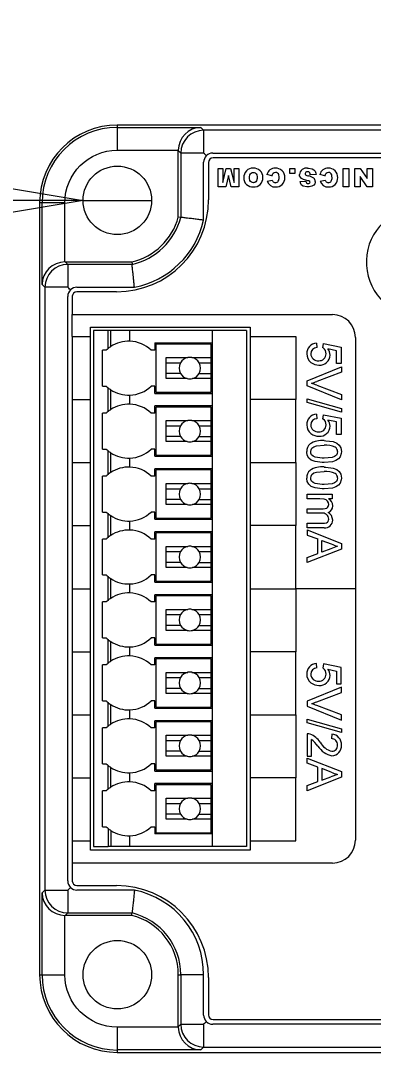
# Model space of a CAD drawing. Header units: inches. Extents: x 0.3 to 10.6, y 0.4 to 8.2.
# Drawn here: x 1.897 to 2.669, y 4.569 to 6.828 of the extents above; entities that cross this region are included whole.
import ezdxf

# ---------------------------------------------------------------- set-up
doc = ezdxf.new("R2010")
doc.units = ezdxf.units.IN
doc.header["$MEASUREMENT"] = 0
doc.layers.add('FORMAT', color=7, linetype='Continuous', lineweight=0)
doc.styles.add('SLDTEXTSTYLE0', font='TXT', dxfattribs={"width": 0.75})
doc.dimstyles.new('SLDDIMSTYLE0', dxfattribs={"dimtxt": 0.25, "dimasz": 0.236, "dimexe": 0, "dimexo": 0.0625, "dimgap": 0.0625, "dimtad": 1, "dimtoh": 1, "dimdec": 3, "dimzin": 0, "dimdsep": 46, "dimtxsty": 'SLDTEXTSTYLE0', "dimblk1": 'CLOSED', "dimblk2": 'CLOSED', "dimsah": 1, "dimcen": 0.09, "dimadec": 0, "dimazin": 0, "dimtfac": 1, "dimtmove": 0, "dimatfit": 3, "dimldrblk": 'CLOSED', "dimfxl": 0, "dimtolj": 1, "dimtzin": 12, "dimarcsym": 0})

# ---------------------------------------------------------------- blocks, each defined once
blk = doc.blocks.new('_Closed')
at = {"color": 0, "linetype": 'ByBlock', "lineweight": -2}
for p, q in [((-1, 0.166667), (0, 0)), ((-1, 0.166667), (-1, -0.166667)), ((0, 0), (-1, -0.166667)), ((0, 0), (-1, 0))]:
    blk.add_line(p, q, dxfattribs=at)
blk = doc.blocks.new('*D3')
at = {"layer": 'FORMAT'}
for q in [(0.3395, 6.4343), (2.1839, 6.4343)]:
    blk.add_line((2.0339, 6.4343), q, dxfattribs=at)
for centre, start, end in [((0.7988, 6.6294), 153.4349, 206.5651), ((1.3383, 6.6294), 333.4349, 26.5651)]:
    blk.add_arc(centre, 0.4437, start, end, dxfattribs=at)
at = {"layer": 'FORMAT', "xscale": 0.236, "yscale": 0.236, "rotation": 359.9999999999996}
blk.add_blockref('_Closed', (2.0339, 6.4343, -0.1075), dxfattribs=at)
at = {"layer": 'FORMAT', "char_height": 0.25, "attachment_point": 1, "style": 'SLDTEXTSTYLE0'}
for s, insert in [('%%c', (0.4645, 6.7503)), ('0.150', (0.8415, 6.7503))]:
    blk.add_mtext(s, dxfattribs=dict(at, insert=insert))

msp = doc.modelspace()

# ---------------------------------------------------------------- linework, layer by layer
at = {"color": 7, "linetype": 'Continuous', "lineweight": 15}
for p, q in [((2.1089, 6.5993), (2.1089, 6.5941)), ((3.9889, 6.5993), (2.1089, 6.5993)), ((2.1089, 6.5941), (2.2915, 6.5941)), ((2.1089, 6.5941), (2.1089, 6.5441)), ((2.2915, 6.5941), (2.2978, 6.5878)), ((2.2978, 6.5878), (2.2978, 6.5378)), ((3.7998, 6.5878), (2.2978, 6.5878)), ((2.1089, 6.5441), (2.2424, 6.5441)), ((2.2424, 6.5433), (2.2478, 6.5378)), ((2.2424, 6.398), (2.2424, 6.5433)), ((2.2978, 6.5378), (2.2478, 6.5378)), ((2.2478, 6.5378), (2.2478, 6.3972)), ((2.3178, 6.5378), (3.7798, 6.5378)), ((3.7794, 6.5273), (2.3184, 6.5273)), ((2.2978, 6.3912), (2.2978, 6.5178)), ((2.3084, 6.5173), (2.3084, 6.4353)), ((2.3295, 6.4643), (2.3295, 6.5043)), ((2.3295, 6.5043), (2.3398, 6.5043)), ((2.3398, 6.5043), (2.3398, 6.4737)), ((2.3398, 6.4737), (2.3474, 6.5043)), ((2.352, 6.4886), (2.346, 6.4643)), ((2.3474, 6.5043), (2.3567, 6.5043)), ((2.358, 6.4643), (2.352, 6.4886)), ((2.3567, 6.5043), (2.3643, 6.4737)), ((2.3643, 6.4737), (2.3643, 6.5043)), ((2.3643, 6.5043), (2.3746, 6.5043)), ((2.3746, 6.5043), (2.3746, 6.4643)), ((2.4473, 6.4877), (2.4364, 6.4909)), ((2.4864, 6.4929), (2.4864, 6.5043)), ((2.4864, 6.5043), (2.4973, 6.5043)), ((2.4973, 6.4929), (2.4864, 6.4929)), ((2.4973, 6.5043), (2.4973, 6.4929)), ((2.5438, 6.491), (2.5313, 6.4903)), ((2.5632, 6.4877), (2.5523, 6.4909)), ((2.6029, 6.4643), (2.6029, 6.5043)), ((2.6029, 6.5043), (2.6154, 6.5043)), ((2.6154, 6.5043), (2.6154, 6.4643)), ((2.6286, 6.4643), (2.6286, 6.5043)), ((2.6286, 6.5043), (2.6405, 6.5043)), ((2.6405, 6.5043), (2.6556, 6.4823)), ((2.6557, 6.4643), (2.6405, 6.4864)), ((2.6405, 6.4864), (2.6405, 6.4643)), ((2.6556, 6.4823), (2.6556, 6.5043)), ((2.6556, 6.5043), (2.667, 6.5043)), ((2.667, 6.5043), (2.667, 6.4643)), ((2.346, 6.4643), (2.3295, 6.4643)), ((2.3746, 6.4643), (2.358, 6.4643)), ((2.4369, 6.4764), (2.4478, 6.4788)), ((2.509, 6.4755), (2.5215, 6.4762)), ((2.5528, 6.4764), (2.5637, 6.4788)), ((2.6154, 6.4643), (2.6029, 6.4643)), ((2.6405, 6.4643), (2.6286, 6.4643)), ((2.667, 6.4643), (2.6557, 6.4643)), ((1.9389, 6.4293), (1.9389, 4.7393)), ((1.9442, 6.4293), (1.9389, 6.4293)), ((1.9442, 6.2505), (1.9442, 6.4293)), ((1.9942, 6.4293), (1.9442, 6.4293)), ((1.9942, 6.2996), (1.9942, 6.4293)), ((2.0005, 6.2942), (1.995, 6.2996)), ((1.995, 6.2996), (2.1404, 6.2996)), ((2.0005, 6.2942), (2.0005, 6.2442)), ((2.141, 6.2942), (2.0005, 6.2942)), ((1.9505, 6.2442), (1.9442, 6.2505)), ((1.9505, 6.2442), (1.9505, 4.9245)), ((2.0005, 6.2442), (1.9505, 6.2442)), ((2.1074, 6.2343), (2.0204, 6.2343)), ((2.0205, 6.2442), (2.1463, 6.2442)), ((2.0005, 4.9445), (2.0005, 6.2242)), ((2.0104, 6.2243), (2.0104, 6.1843)), ((2.0104, 6.1843), (2.5799, 6.1843)), ((2.0104, 6.1363), (2.0104, 6.1843)), ((2.0499, 6.1568), (2.3999, 6.1568)), ((2.0499, 6.1363), (2.0499, 6.1568)), ((2.057, 6.1497), (2.057, 5.0198)), ((2.0885, 6.1497), (2.057, 6.1497)), ((2.0885, 6.1099), (2.0885, 6.1497)), ((2.0944, 6.1497), (2.0885, 6.1497)), ((2.0944, 6.1142), (2.0944, 6.1497)), ((2.1365, 6.1497), (2.0944, 6.1497)), ((2.1365, 6.126), (2.1365, 6.1497)), ((2.3169, 6.1497), (2.1365, 6.1497)), ((2.3169, 6.1222), (2.3169, 6.1497)), ((2.3917, 6.1497), (2.3169, 6.1497)), ((2.3917, 6.1497), (2.3917, 5.0198)), ((2.3999, 6.1568), (2.3999, 6.1363)), ((2.0104, 6.1363), (2.0104, 5.9983)), ((2.0104, 6.1363), (2.0499, 6.1363)), ((2.0499, 5.9983), (2.0499, 6.1363)), ((2.1909, 6.1222), (2.1909, 6.1064)), ((2.1909, 6.1222), (2.3169, 6.1222)), ((2.3169, 6.0119), (2.3169, 6.1222)), ((2.3999, 6.1363), (2.4994, 6.1363)), ((2.3999, 6.1363), (2.3999, 5.9983)), ((2.4994, 6.1363), (2.4994, 5.9983)), ((2.5446, 6.1218), (2.5456, 6.1122)), ((2.559, 6.1113), (2.56, 6.1209)), ((2.56, 6.1209), (2.5985, 6.1132)), ((2.6299, 6.1343), (2.6299, 5.5843)), ((2.0846, 6.1064), (2.0767, 6.1064)), ((2.0767, 6.0277), (2.0767, 6.1064)), ((2.1909, 6.1064), (2.183, 6.1064)), ((2.1928, 6.1198), (2.1928, 6.0143)), ((2.3141, 6.1198), (2.1928, 6.1198)), ((2.3141, 6.0903), (2.3141, 6.1198)), ((2.5889, 6.1053), (2.5694, 6.1091)), ((2.5889, 6.0776), (2.5889, 6.1053)), ((2.5985, 6.1132), (2.5985, 6.0776)), ((2.2157, 6.0903), (2.2633, 6.0903)), ((2.2157, 6.0442), (2.2157, 6.0903)), ((2.2157, 6.0788), (2.2472, 6.0788)), ((2.2719, 6.0903), (2.3141, 6.0903)), ((2.2881, 6.0788), (2.3141, 6.0788)), ((2.3141, 6.0788), (2.3141, 6.0903)), ((2.3141, 6.0552), (2.3141, 6.0788)), ((2.5985, 6.0776), (2.5889, 6.0776)), ((2.2472, 6.0552), (2.2157, 6.0552)), ((2.2881, 6.0552), (2.3141, 6.0552)), ((2.3141, 6.0442), (2.3141, 6.0552)), ((2.5244, 6.0396), (2.5994, 6.0698)), ((2.5994, 6.0584), (2.5457, 6.038)), ((2.5994, 6.0698), (2.5994, 6.0584)), ((2.2616, 6.0442), (2.2157, 6.0442)), ((2.3141, 6.0442), (2.2737, 6.0442)), ((2.3141, 6.0143), (2.3141, 6.0442)), ((2.5244, 6.0281), (2.5244, 6.0396)), ((2.0767, 6.0277), (2.0846, 6.0277)), ((2.0885, 5.9721), (2.0885, 6.0242)), ((2.0944, 5.9764), (2.0944, 6.0198)), ((2.1365, 5.9882), (2.1365, 6.008)), ((2.1909, 6.0277), (2.183, 6.0277)), ((2.1909, 6.0119), (2.1909, 6.0277)), ((2.1909, 6.0119), (2.3169, 6.0119)), ((2.1928, 6.0143), (2.3141, 6.0143)), ((2.3169, 5.9844), (2.3169, 6.0119)), ((2.5994, 5.9979), (2.5244, 6.0281)), ((2.5457, 6.0298), (2.5994, 6.0093)), ((2.5994, 6.0093), (2.5994, 5.9979)), ((2.0104, 5.9983), (2.0499, 5.9983)), ((2.0104, 5.9983), (2.0104, 5.8603)), ((2.0499, 5.8603), (2.0499, 5.9983)), ((2.4994, 5.9983), (2.3999, 5.9983)), ((2.3999, 5.9983), (2.3999, 5.8603)), ((2.4994, 5.8603), (2.4994, 5.9983)), ((2.5244, 5.9918), (2.5244, 5.9997)), ((2.5244, 5.9997), (2.5994, 5.9786)), ((2.5994, 5.9706), (2.5244, 5.9918)), ((2.0846, 5.9686), (2.0767, 5.9686)), ((2.0767, 5.8899), (2.0767, 5.9686)), ((2.1909, 5.9686), (2.183, 5.9686)), ((2.3169, 5.9844), (2.1909, 5.9844)), ((2.1909, 5.9686), (2.1909, 5.9844)), ((2.1928, 5.982), (2.1928, 5.8765)), ((2.3141, 5.982), (2.1928, 5.982)), ((2.3141, 5.9524), (2.3141, 5.982)), ((2.3169, 5.8741), (2.3169, 5.9844)), ((2.5446, 5.9661), (2.5456, 5.9565)), ((2.559, 5.9555), (2.56, 5.9651)), ((2.56, 5.9651), (2.5985, 5.9574)), ((2.5994, 5.9786), (2.5994, 5.9706)), ((2.2157, 5.9524), (2.2631, 5.9524)), ((2.2157, 5.9064), (2.2157, 5.9524)), ((2.2157, 5.941), (2.2472, 5.941)), ((2.2722, 5.9524), (2.3141, 5.9524)), ((2.2881, 5.941), (2.3141, 5.941)), ((2.3141, 5.941), (2.3141, 5.9524)), ((2.3141, 5.9174), (2.3141, 5.941)), ((2.5889, 5.9496), (2.5694, 5.9534)), ((2.5889, 5.9218), (2.5889, 5.9496)), ((2.5985, 5.9574), (2.5985, 5.9218)), ((2.2472, 5.9174), (2.2157, 5.9174)), ((2.2881, 5.9174), (2.3141, 5.9174)), ((2.3141, 5.9064), (2.3141, 5.9174)), ((2.5985, 5.9218), (2.5889, 5.9218)), ((2.2618, 5.9064), (2.2157, 5.9064)), ((2.3141, 5.9064), (2.2735, 5.9064)), ((2.3141, 5.8765), (2.3141, 5.9064)), ((2.0767, 5.8899), (2.0846, 5.8899)), ((2.0885, 5.8343), (2.0885, 5.8864)), ((2.0944, 5.8386), (2.0944, 5.882)), ((2.1909, 5.8899), (2.183, 5.8899)), ((2.1909, 5.8741), (2.1909, 5.8899)), ((2.1909, 5.8741), (2.3169, 5.8741)), ((2.1928, 5.8765), (2.3141, 5.8765)), ((2.3169, 5.8466), (2.3169, 5.8741)), ((2.0104, 5.8603), (2.0499, 5.8603)), ((2.0104, 5.8603), (2.0104, 5.7223)), ((2.0499, 5.7223), (2.0499, 5.8603)), ((2.1365, 5.8505), (2.1365, 5.8702)), ((2.3999, 5.8603), (2.4994, 5.8603)), ((2.3999, 5.8603), (2.3999, 5.7223)), ((2.4994, 5.8603), (2.4994, 5.7223)), ((2.0846, 5.8308), (2.0767, 5.8308)), ((2.0767, 5.7521), (2.0767, 5.8308)), ((2.1909, 5.8308), (2.183, 5.8308)), ((2.3169, 5.8466), (2.1909, 5.8466)), ((2.1909, 5.8308), (2.1909, 5.8466)), ((2.1928, 5.8442), (2.1928, 5.7387)), ((2.3141, 5.8442), (2.1928, 5.8442)), ((2.3141, 5.8146), (2.3141, 5.8442)), ((2.3169, 5.7363), (2.3169, 5.8466)), ((2.2157, 5.8146), (2.2631, 5.8146)), ((2.2157, 5.7686), (2.2157, 5.8146)), ((2.2722, 5.8146), (2.3141, 5.8146)), ((2.3141, 5.8032), (2.3141, 5.8146)), ((2.2157, 5.8032), (2.2472, 5.8032)), ((2.2881, 5.8032), (2.3141, 5.8032)), ((2.3141, 5.7796), (2.3141, 5.8032)), ((2.5244, 5.7813), (2.5244, 5.791)), ((2.5244, 5.791), (2.5792, 5.791)), ((2.5792, 5.791), (2.5792, 5.7813)), ((2.2472, 5.7796), (2.2157, 5.7796)), ((2.2618, 5.7686), (2.2157, 5.7686)), ((2.3141, 5.7686), (2.2735, 5.7686)), ((2.2881, 5.7796), (2.3141, 5.7796)), ((2.3141, 5.7686), (2.3141, 5.7796)), ((2.3141, 5.7387), (2.3141, 5.7686)), ((2.5523, 5.7813), (2.5244, 5.7813)), ((2.5244, 5.7496), (2.5244, 5.7592)), ((2.5244, 5.7592), (2.5594, 5.7592)), ((2.5792, 5.7813), (2.5707, 5.7813)), ((2.0767, 5.7521), (2.0846, 5.7521)), ((2.0885, 5.6965), (2.0885, 5.7486)), ((2.0944, 5.7009), (2.0944, 5.7442)), ((2.1909, 5.7521), (2.183, 5.7521)), ((2.1909, 5.7363), (2.1909, 5.7521)), ((2.1928, 5.7387), (2.3141, 5.7387)), ((2.5557, 5.7496), (2.5244, 5.7496)), ((2.0104, 5.7223), (2.0499, 5.7223)), ((2.0104, 5.7223), (2.0104, 5.5843)), ((2.0499, 5.5843), (2.0499, 5.7223)), ((2.1365, 5.7127), (2.1365, 5.7324)), ((2.1909, 5.7363), (2.3169, 5.7363)), ((2.3169, 5.7088), (2.3169, 5.7363)), ((2.4994, 5.7223), (2.3999, 5.7223)), ((2.3999, 5.7223), (2.3999, 5.5843)), ((2.4994, 5.5843), (2.4994, 5.7223)), ((2.5244, 5.7179), (2.5244, 5.7275)), ((2.5244, 5.7275), (2.5583, 5.7275)), ((2.5619, 5.7179), (2.5244, 5.7179)), ((2.0846, 5.693), (2.0767, 5.693)), ((2.0767, 5.6143), (2.0767, 5.693)), ((2.1909, 5.693), (2.183, 5.693)), ((2.3169, 5.7088), (2.1909, 5.7088)), ((2.1909, 5.693), (2.1909, 5.7088)), ((2.1928, 5.7064), (2.1928, 5.6009)), ((2.3141, 5.7064), (2.1928, 5.7064)), ((2.3141, 5.6768), (2.3141, 5.7064)), ((2.3169, 5.5985), (2.3169, 5.7088)), ((2.5244, 5.7129), (2.5244, 5.7016)), ((2.5244, 5.7129), (2.5994, 5.6831)), ((2.5244, 5.7016), (2.5475, 5.6931)), ((2.5475, 5.6611), (2.5475, 5.6931)), ((2.2157, 5.6768), (2.2631, 5.6768)), ((2.2157, 5.6308), (2.2157, 5.6768)), ((2.2722, 5.6768), (2.3141, 5.6768)), ((2.3141, 5.6654), (2.3141, 5.6768)), ((2.5994, 5.6712), (2.5244, 5.6414)), ((2.5562, 5.6899), (2.5769, 5.6823)), ((2.5562, 5.6643), (2.5562, 5.6899)), ((2.5759, 5.6716), (2.5562, 5.6643)), ((2.5994, 5.6831), (2.5994, 5.6712)), ((2.2157, 5.6654), (2.2472, 5.6654)), ((2.2881, 5.6654), (2.3141, 5.6654)), ((2.3141, 5.6418), (2.3141, 5.6654)), ((2.5244, 5.6526), (2.5475, 5.6611)), ((2.5244, 5.6414), (2.5244, 5.6526)), ((2.2472, 5.6418), (2.2157, 5.6418)), ((2.2618, 5.6308), (2.2157, 5.6308)), ((2.3141, 5.6308), (2.2735, 5.6308)), ((2.2881, 5.6418), (2.3141, 5.6418)), ((2.3141, 5.6308), (2.3141, 5.6418)), ((2.3141, 5.6009), (2.3141, 5.6308)), ((2.0767, 5.6143), (2.0846, 5.6143)), ((2.0885, 5.5587), (2.0885, 5.6108)), ((2.0944, 5.5631), (2.0944, 5.6064)), ((2.1909, 5.6143), (2.183, 5.6143)), ((2.1909, 5.5985), (2.1909, 5.6143)), ((2.0104, 5.5843), (2.0499, 5.5843)), ((2.0104, 5.5843), (2.0104, 5.4463)), ((2.0499, 5.4463), (2.0499, 5.5843)), ((2.1365, 5.5749), (2.1365, 5.5946)), ((2.1909, 5.5985), (2.3169, 5.5985)), ((2.1928, 5.6009), (2.3141, 5.6009)), ((2.3169, 5.571), (2.3169, 5.5985)), ((2.3999, 5.5843), (2.4994, 5.5843)), ((2.3999, 5.5843), (2.3999, 5.4463)), ((2.4994, 5.5843), (2.4994, 5.4463)), ((2.6299, 5.5843), (2.4994, 5.5843)), ((2.6299, 5.5843), (2.6299, 5.0338)), ((2.3169, 5.571), (2.1909, 5.571)), ((2.1909, 5.5552), (2.1909, 5.571)), ((2.1928, 5.5686), (2.1928, 5.4631)), ((2.3141, 5.5686), (2.1928, 5.5686)), ((2.3141, 5.539), (2.3141, 5.5686)), ((2.3169, 5.4607), (2.3169, 5.571)), ((2.0846, 5.5552), (2.0767, 5.5552)), ((2.0767, 5.4765), (2.0767, 5.5552)), ((2.1909, 5.5552), (2.183, 5.5552)), ((2.2157, 5.539), (2.2631, 5.539)), ((2.2157, 5.493), (2.2157, 5.539)), ((2.2722, 5.539), (2.3141, 5.539)), ((2.3141, 5.5276), (2.3141, 5.539)), ((2.2157, 5.5276), (2.2472, 5.5276)), ((2.2881, 5.5276), (2.3141, 5.5276)), ((2.3141, 5.504), (2.3141, 5.5276)), ((2.2472, 5.504), (2.2157, 5.504)), ((2.2618, 5.493), (2.2157, 5.493)), ((2.3141, 5.493), (2.2735, 5.493)), ((2.2881, 5.504), (2.3141, 5.504)), ((2.3141, 5.493), (2.3141, 5.504)), ((2.3141, 5.4631), (2.3141, 5.493)), ((2.0767, 5.4765), (2.0846, 5.4765)), ((2.0885, 5.4209), (2.0885, 5.473)), ((2.0944, 5.4253), (2.0944, 5.4687)), ((2.1909, 5.4765), (2.183, 5.4765)), ((2.1909, 5.4607), (2.1909, 5.4765)), ((2.0104, 5.4463), (2.0499, 5.4463)), ((2.0104, 5.4463), (2.0104, 5.3083)), ((2.0499, 5.3083), (2.0499, 5.4463)), ((2.1365, 5.4371), (2.1365, 5.4569)), ((2.1909, 5.4607), (2.3169, 5.4607)), ((2.1928, 5.4631), (2.3141, 5.4631)), ((2.3169, 5.4332), (2.3169, 5.4607)), ((2.4994, 5.4463), (2.3999, 5.4463)), ((2.3999, 5.4463), (2.3999, 5.3083)), ((2.4994, 5.3083), (2.4994, 5.4463)), ((2.3169, 5.4332), (2.1909, 5.4332)), ((2.1909, 5.4174), (2.1909, 5.4332)), ((2.1928, 5.4308), (2.1928, 5.3253)), ((2.3141, 5.4308), (2.1928, 5.4308)), ((2.3141, 5.4012), (2.3141, 5.4308)), ((2.3169, 5.3229), (2.3169, 5.4332)), ((2.5456, 5.411), (2.5446, 5.4206)), ((2.0846, 5.4174), (2.0767, 5.4174)), ((2.0767, 5.3387), (2.0767, 5.4174)), ((2.1909, 5.4174), (2.183, 5.4174)), ((2.2157, 5.4012), (2.2631, 5.4012)), ((2.2157, 5.3552), (2.2157, 5.4012)), ((2.2722, 5.4012), (2.3141, 5.4012)), ((2.3141, 5.3898), (2.3141, 5.4012)), ((2.56, 5.4197), (2.559, 5.4101)), ((2.5985, 5.412), (2.56, 5.4197)), ((2.5694, 5.4079), (2.5889, 5.4041)), ((2.5889, 5.4041), (2.5889, 5.3764)), ((2.5985, 5.3764), (2.5985, 5.412)), ((2.2157, 5.3898), (2.2472, 5.3898)), ((2.2881, 5.3898), (2.3141, 5.3898)), ((2.3141, 5.3662), (2.3141, 5.3898)), ((2.5889, 5.3764), (2.5985, 5.3764)), ((2.2472, 5.3662), (2.2157, 5.3662)), ((2.2618, 5.3552), (2.2157, 5.3552)), ((2.3141, 5.3552), (2.2735, 5.3552)), ((2.2881, 5.3662), (2.3141, 5.3662)), ((2.3141, 5.3552), (2.3141, 5.3662)), ((2.3141, 5.3253), (2.3141, 5.3552)), ((2.5994, 5.3686), (2.5244, 5.3384)), ((2.5457, 5.3368), (2.5994, 5.3572)), ((2.5994, 5.3572), (2.5994, 5.3686)), ((2.0767, 5.3387), (2.0846, 5.3387)), ((2.0885, 5.2831), (2.0885, 5.3352)), ((2.0944, 5.2875), (2.0944, 5.3309)), ((2.1909, 5.3387), (2.183, 5.3387)), ((2.1909, 5.3229), (2.1909, 5.3387)), ((2.5244, 5.3384), (2.5244, 5.3269)), ((2.0104, 5.3083), (2.0499, 5.3083)), ((2.0104, 5.3083), (2.0104, 5.1703)), ((2.0499, 5.1703), (2.0499, 5.3083)), ((2.1365, 5.2993), (2.1365, 5.3191)), ((2.1909, 5.3229), (2.3169, 5.3229)), ((2.1928, 5.3253), (2.3141, 5.3253)), ((2.3169, 5.2954), (2.3169, 5.3229)), ((2.3999, 5.3083), (2.4994, 5.3083)), ((2.3999, 5.3083), (2.3999, 5.1703)), ((2.4994, 5.3083), (2.4994, 5.1703)), ((2.5244, 5.3269), (2.5994, 5.2967)), ((2.5994, 5.3081), (2.5457, 5.3286)), ((2.5994, 5.2967), (2.5994, 5.3081)), ((2.3169, 5.2954), (2.1909, 5.2954)), ((2.1909, 5.2796), (2.1909, 5.2954)), ((2.1928, 5.293), (2.1928, 5.1875)), ((2.3141, 5.293), (2.1928, 5.293)), ((2.3141, 5.2634), (2.3141, 5.293)), ((2.3169, 5.1851), (2.3169, 5.2954)), ((2.5244, 5.2906), (2.5244, 5.2985)), ((2.5244, 5.2985), (2.5994, 5.2774)), ((2.5994, 5.2694), (2.5244, 5.2906)), ((2.0846, 5.2796), (2.0767, 5.2796)), ((2.0767, 5.2009), (2.0767, 5.2796)), ((2.1909, 5.2796), (2.183, 5.2796)), ((2.2157, 5.2634), (2.2631, 5.2634)), ((2.2157, 5.2174), (2.2157, 5.2634)), ((2.2722, 5.2634), (2.3141, 5.2634)), ((2.3141, 5.252), (2.3141, 5.2634)), ((2.5244, 5.2668), (2.5244, 5.2177)), ((2.5783, 5.2658), (2.5773, 5.2562)), ((2.5994, 5.2774), (2.5994, 5.2694)), ((2.2157, 5.252), (2.2472, 5.252)), ((2.2881, 5.252), (2.3141, 5.252)), ((2.3141, 5.2284), (2.3141, 5.252)), ((2.534, 5.2177), (2.534, 5.2544)), ((2.2472, 5.2284), (2.2157, 5.2284)), ((2.2618, 5.2174), (2.2157, 5.2174)), ((2.3141, 5.2174), (2.2735, 5.2174)), ((2.2881, 5.2284), (2.3141, 5.2284)), ((2.3141, 5.2174), (2.3141, 5.2284)), ((2.3141, 5.1875), (2.3141, 5.2174)), ((2.5244, 5.2177), (2.534, 5.2177)), ((2.0767, 5.2009), (2.0846, 5.2009)), ((2.0885, 5.1453), (2.0885, 5.1974)), ((2.1909, 5.2009), (2.183, 5.2009)), ((2.1909, 5.1851), (2.1909, 5.2009)), ((2.5244, 5.2024), (2.5244, 5.2136)), ((2.5244, 5.2136), (2.5994, 5.1838)), ((2.5475, 5.1938), (2.5244, 5.2024)), ((2.0944, 5.1497), (2.0944, 5.1931)), ((2.1365, 5.1615), (2.1365, 5.1813)), ((2.1909, 5.1851), (2.3169, 5.1851)), ((2.1928, 5.1875), (2.3141, 5.1875)), ((2.3169, 5.1576), (2.3169, 5.1851)), ((2.5994, 5.1719), (2.5244, 5.1421)), ((2.5475, 5.1619), (2.5475, 5.1938)), ((2.5769, 5.183), (2.5562, 5.1906)), ((2.5562, 5.1906), (2.5562, 5.165)), ((2.5562, 5.165), (2.5759, 5.1723)), ((2.5908, 5.1778), (2.5759, 5.1723)), ((2.5994, 5.1838), (2.5994, 5.1719)), ((2.0104, 5.1703), (2.0499, 5.1703)), ((2.0104, 5.1703), (2.0104, 5.0323)), ((2.0499, 5.0323), (2.0499, 5.1703)), ((2.3169, 5.1576), (2.1909, 5.1576)), ((2.1909, 5.1418), (2.1909, 5.1576)), ((2.1928, 5.1552), (2.1928, 5.0497)), ((2.3141, 5.1552), (2.1928, 5.1552)), ((2.3141, 5.1256), (2.3141, 5.1552)), ((2.3169, 5.0474), (2.3169, 5.1576)), ((2.4994, 5.1703), (2.3999, 5.1703)), ((2.3999, 5.1703), (2.3999, 5.0323)), ((2.4994, 5.0323), (2.4994, 5.1703)), ((2.5244, 5.1533), (2.5475, 5.1619)), ((2.5244, 5.1421), (2.5244, 5.1533)), ((2.0846, 5.1418), (2.0767, 5.1418)), ((2.0767, 5.0631), (2.0767, 5.1418)), ((2.1909, 5.1418), (2.183, 5.1418)), ((2.2157, 5.1256), (2.2631, 5.1256)), ((2.2157, 5.0796), (2.2157, 5.1256)), ((2.2157, 5.1142), (2.2472, 5.1142)), ((2.2722, 5.1256), (2.3141, 5.1256)), ((2.2881, 5.1142), (2.3141, 5.1142)), ((2.3141, 5.1142), (2.3141, 5.1256)), ((2.3141, 5.0906), (2.3141, 5.1142)), ((2.2472, 5.0906), (2.2157, 5.0906)), ((2.2881, 5.0906), (2.3141, 5.0906)), ((2.3141, 5.0796), (2.3141, 5.0906)), ((2.0767, 5.0631), (2.0846, 5.0631)), ((2.0885, 5.0596), (2.0885, 5.0198)), ((2.183, 5.0631), (2.1909, 5.0631)), ((2.1909, 5.0631), (2.1909, 5.0474)), ((2.2618, 5.0796), (2.2157, 5.0796)), ((2.3141, 5.0796), (2.2735, 5.0796)), ((2.3141, 5.0497), (2.3141, 5.0796)), ((2.0944, 5.0553), (2.0944, 5.0198)), ((2.1365, 5.0198), (2.1365, 5.0435)), ((2.3169, 5.0474), (2.1909, 5.0474)), ((2.1928, 5.0497), (2.3141, 5.0497)), ((2.3169, 5.0198), (2.3169, 5.0474)), ((2.0104, 5.0323), (2.0499, 5.0323)), ((2.0104, 5.0323), (2.0104, 4.9838)), ((2.0499, 5.0118), (2.0499, 5.0323)), ((2.057, 5.0198), (2.0885, 5.0198)), ((2.0944, 5.0198), (2.0885, 5.0198)), ((2.1365, 5.0198), (2.0944, 5.0198)), ((2.3169, 5.0198), (2.1365, 5.0198)), ((2.3917, 5.0198), (2.3169, 5.0198)), ((2.3999, 5.0323), (2.4994, 5.0323)), ((2.3999, 5.0323), (2.3999, 5.0118)), ((2.3999, 5.0118), (2.0499, 5.0118)), ((2.5799, 4.9838), (2.0104, 4.9838)), ((2.0104, 4.9838), (2.0104, 4.9443)), ((1.9442, 4.9182), (1.9505, 4.9245)), ((1.9505, 4.9245), (2.0005, 4.9245)), ((2.0005, 4.9245), (2.0005, 4.8745)), ((2.0204, 4.9343), (2.1074, 4.9343)), ((2.1464, 4.9245), (2.0205, 4.9245)), ((1.9442, 4.7393), (1.9442, 4.9182)), ((1.9942, 4.7393), (1.9942, 4.869)), ((1.995, 4.869), (2.0005, 4.8745)), ((2.1404, 4.869), (1.995, 4.869)), ((2.0005, 4.8745), (2.141, 4.8745)), ((1.9389, 4.7393), (1.9442, 4.7393)), ((1.9442, 4.7393), (1.9942, 4.7393)), ((2.2424, 4.7394), (2.2478, 4.7394)), ((2.2424, 4.6254), (2.2424, 4.7394)), ((2.2978, 4.7394), (2.2478, 4.7394)), ((2.2478, 4.7394), (2.2478, 4.6309)), ((2.2978, 4.6509), (2.2978, 4.7394)), ((2.3084, 4.7333), (2.3084, 4.6513)), ((2.2478, 4.6309), (2.2424, 4.6254)), ((2.2478, 4.6309), (2.2978, 4.6309)), ((2.2978, 4.6309), (2.2978, 4.5809)), ((3.7798, 4.6309), (2.3178, 4.6309)), ((2.3184, 4.6413), (2.8119, 4.6413)), ((2.2424, 4.6246), (2.1089, 4.6246)), ((2.1089, 4.6246), (2.1089, 4.5746)), ((2.1089, 4.5746), (2.1089, 4.5693)), ((2.2915, 4.5746), (2.1089, 4.5746)), ((2.1089, 4.5693), (3.9889, 4.5693)), ((2.2978, 4.5809), (2.2915, 4.5746)), ((2.2978, 4.5809), (3.7998, 4.5809))]:
    msp.add_line(p, q, dxfattribs=at)
at = {"color": 7, "linetype": 'Continuous', "lineweight": 15, "flags": 128}
for points in [[(2.3037, 6.532), (2.3017, 6.5339), (2.2998, 6.5359), (2.2978, 6.5378)], [(2.5252, 6.5048), (2.5272, 6.5048), (2.5351, 6.5034), (2.5388, 6.5014), (2.5416, 6.4981), (2.5433, 6.4939), (2.5438, 6.491)], [(2.3982, 6.4838), (2.3983, 6.4858), (2.399, 6.4903), (2.4001, 6.4925), (2.4019, 6.4942), (2.4039, 6.4951), (2.4065, 6.4955)], [(2.4066, 6.4731), (2.4046, 6.4733), (2.4022, 6.4742), (2.4003, 6.4759), (2.3991, 6.478), (2.3983, 6.4822), (2.3982, 6.4838)], [(2.4065, 6.4955), (2.4085, 6.4953), (2.4109, 6.4943), (2.4128, 6.4926), (2.4139, 6.4905), (2.4148, 6.4862), (2.4149, 6.4843)], [(2.4149, 6.4843), (2.4148, 6.4823), (2.4135, 6.4771), (2.4121, 6.4752), (2.4101, 6.4738), (2.4077, 6.4732), (2.4066, 6.4731)], [(2.4629, 6.4841), (2.4628, 6.4861), (2.4622, 6.4903), (2.4613, 6.4924), (2.4596, 6.4942), (2.4578, 6.4951), (2.4552, 6.4955)], [(2.5257, 6.4774), (2.5238, 6.4778), (2.5161, 6.48), (2.5119, 6.4822), (2.5094, 6.4848), (2.5078, 6.488), (2.5074, 6.4912)], [(2.5788, 6.4841), (2.5787, 6.4861), (2.5781, 6.4903), (2.5772, 6.4924), (2.5756, 6.4942), (2.5737, 6.4951), (2.5712, 6.4955)], [(2.5253, 6.4638), (2.5233, 6.4638), (2.5154, 6.4656), (2.5123, 6.4678), (2.5102, 6.4709), (2.509, 6.4755)], [(2.5422, 6.4754), (2.542, 6.4734), (2.5408, 6.4702), (2.5386, 6.4674), (2.5348, 6.4652), (2.5286, 6.4639), (2.5253, 6.4638)], [(2.2424, 6.398), (2.2471, 6.3973), (2.2478, 6.3972)], [(2.1404, 6.2996), (2.141, 6.2949), (2.141, 6.2942)], [(2.0063, 6.2384), (2.0044, 6.2403), (2.0024, 6.2423), (2.0005, 6.2442)], [(2.5321, 5.8843), (2.5328, 5.8883), (2.5348, 5.8918), (2.5387, 5.8952), (2.5446, 5.8974), (2.5615, 5.8988)], [(2.5614, 5.9084), (2.5654, 5.9083), (2.5814, 5.9062), (2.5894, 5.9028), (2.5947, 5.8984), (2.5982, 5.8924), (2.5994, 5.8843)], [(2.5614, 5.8603), (2.5574, 5.8604), (2.5415, 5.8625), (2.5334, 5.8659), (2.528, 5.8704), (2.5246, 5.8766), (2.5235, 5.8829), (2.5235, 5.8843)], [(2.5615, 5.8699), (2.5575, 5.87), (2.5415, 5.8722), (2.5374, 5.8743), (2.5342, 5.8776), (2.5326, 5.8811), (2.5321, 5.8843)], [(2.5994, 5.8843), (2.5991, 5.8803), (2.5967, 5.8731), (2.5931, 5.8685), (2.5869, 5.8647), (2.5797, 5.8621), (2.5614, 5.8603)], [(2.5908, 5.8844), (2.5902, 5.8805), (2.5882, 5.8769), (2.5844, 5.8736), (2.5788, 5.8715), (2.5615, 5.8699)], [(2.5614, 5.8507), (2.5654, 5.8506), (2.5814, 5.8485), (2.5894, 5.8451), (2.5947, 5.8407), (2.5982, 5.8347), (2.5994, 5.8266)], [(2.5321, 5.8266), (2.5328, 5.8306), (2.5348, 5.8342), (2.5387, 5.8376), (2.5446, 5.8397), (2.5615, 5.8411)], [(2.5614, 5.8026), (2.5574, 5.8027), (2.5415, 5.8049), (2.5334, 5.8082), (2.528, 5.8128), (2.5246, 5.8189), (2.5235, 5.8252), (2.5235, 5.8266)], [(2.5615, 5.8122), (2.5575, 5.8123), (2.5415, 5.8145), (2.5374, 5.8166), (2.5342, 5.82), (2.5326, 5.8234), (2.5321, 5.8266)], [(2.5994, 5.8266), (2.5991, 5.8227), (2.5967, 5.8154), (2.5931, 5.8108), (2.5869, 5.807), (2.5797, 5.8044), (2.5614, 5.8026)], [(2.5908, 5.8268), (2.5902, 5.8228), (2.5882, 5.8192), (2.5844, 5.8159), (2.5788, 5.8138), (2.5615, 5.8122)], [(2.5715, 5.7684), (2.5709, 5.7724), (2.569, 5.776), (2.5658, 5.7789), (2.5615, 5.7805), (2.5523, 5.7813)], [(2.5594, 5.7592), (2.5634, 5.7595), (2.5673, 5.7606), (2.5692, 5.762), (2.5706, 5.7639), (2.5714, 5.7667), (2.5715, 5.7684)], [(2.5583, 5.7275), (2.5623, 5.7276), (2.5664, 5.7284), (2.5686, 5.7297), (2.5702, 5.7317), (2.5713, 5.7343), (2.5715, 5.7368)], [(2.0063, 4.9303), (2.0044, 4.9284), (2.0024, 4.9264), (2.0005, 4.9245)], [(2.1404, 4.869), (2.1409, 4.8736), (2.141, 4.8745)], [(2.3037, 4.6367), (2.3017, 4.6348), (2.2998, 4.6328), (2.2978, 4.6309)]]:
    msp.add_lwpolyline(points, dxfattribs=at)
at = {"color": 7, "linetype": 'Continuous', "lineweight": 15}
for centre in [(2.1089, 6.4343), (2.1089, 4.7393)]:
    msp.add_circle(centre, 0.075, dxfattribs=at)
for centre, radius, start, end in [((2.1089, 6.4293), 0.17, 90, 180), ((2.1089, 6.4293), 0.1648, 90, 180), ((2.2978, 6.5378), 0.05, 90.0204, 179.9796), ((2.3178, 6.5178), 0.02, 134.9996, 180.0004), ((2.3178, 6.5178), 0.02, 90.0008, 134.9994), ((2.3184, 6.5173), 0.01, 90, 180), ((2.4051, 6.4854), 0.0194, 87.0845, 184.2031), ((2.4077, 6.4852), 0.0197, 357.4136, 94.527), ((2.4532, 6.4877), 0.0171, 85.6193, 169.1552), ((2.4558, 6.4853), 0.0196, 356.7837, 93.7773), ((2.5226, 6.4898), 0.0152, 80.2491, 174.8044), ((2.5691, 6.4877), 0.0171, 85.6191, 169.1556), ((2.5717, 6.4853), 0.0196, 356.7837, 93.7775), ((2.4052, 6.4832), 0.0195, 177.6132, 274.1306), ((2.4078, 6.4833), 0.0196, 266.6498, 2.8768), ((2.4554, 6.4874), 0.00809, 91.0196, 177.9163), ((2.4562, 6.4829), 0.0192, 266.8652, 3.8451), ((2.4494, 6.483), 0.0135, 330.8142, 4.6912), ((2.5243, 6.4926), 0.00442, 81.861, 176.5765), ((2.5239, 6.4929), 0.004, 180.2607, 224.264), ((2.5289, 6.5017), 0.014, 235.7454, 262.7417), ((2.5252, 6.4912), 0.00585, 35.9597, 92.3407), ((2.5221, 6.4593), 0.0289, 54.9287, 79.9967), ((2.522, 6.4896), 0.0093, 3.8998, 32.3263), ((2.5323, 6.4754), 0.00992, 359.5225, 49.6492), ((2.5713, 6.4874), 0.00809, 91.0195, 177.9164), ((2.5721, 6.4829), 0.0192, 266.8651, 3.8451), ((2.5653, 6.483), 0.0135, 330.8142, 4.6912), ((2.4538, 6.4813), 0.0176, 196.3426, 274.4871), ((2.4573, 6.4813), 0.00981, 194.8537, 212.2428), ((2.4547, 6.4802), 0.00706, 215.1559, 270.5095), ((2.4551, 6.4804), 0.0073, 267.9798, 326.8309), ((2.5267, 6.4763), 0.00527, 180.7314, 271.9779), ((2.5241, 6.4662), 0.0113, 59.2384, 81.7528), ((2.5275, 6.4743), 0.00332, 259.8684, 357.6256), ((2.5285, 6.4741), 0.00227, 2.6695, 53.2498), ((2.5697, 6.4813), 0.0176, 196.3426, 274.487), ((2.5732, 6.4813), 0.00981, 194.8526, 212.244), ((2.5707, 6.4802), 0.00706, 215.1553, 270.5097), ((2.571, 6.4804), 0.0073, 267.9798, 326.8309), ((2.1074, 6.4353), 0.201, 270, 0), ((2.7739, 6.2993), 0.12, 90, 265.9522), ((2.1089, 6.4343), 0.1383, 283.1613, 344.7514), ((2.1089, 6.4343), 0.1438, 282.9087, 345.0446), ((2.1089, 6.4343), 0.1938, 281.1133, 347.127), ((2.0005, 6.2442), 0.05, 90.0204, 179.9796), ((2.0205, 6.2242), 0.02, 135.0009, 179.9991), ((2.0205, 6.2242), 0.02, 89.9998, 135.0002), ((2.0204, 6.2243), 0.01, 90, 180), ((2.5799, 6.1343), 0.05, 0, 90), ((2.1338, 6.0547), 0.0714, 87.8261, 123.4995), ((2.1338, 6.0547), 0.0714, 46.3972, 87.8264), ((2.5459, 6.0994), 0.0224, 93.2645, 182.269), ((2.1338, 6.0547), 0.0714, 129.3816, 133.6028), ((2.1338, 6.0547), 0.0714, 123.4993, 129.3816), ((2.5465, 6.0978), 0.023, 178.2693, 232.8538), ((2.5459, 6.0984), 0.0138, 91.3539, 179.8482), ((2.5479, 6.099), 0.0157, 181.9729, 276.3148), ((2.5509, 6.0982), 0.0148, 264.7303, 1.0846), ((2.5513, 6.099), 0.0145, 357.6322, 57.7301), ((2.5527, 6.0953), 0.0218, 1.3769, 39.6505), ((2.2676, 6.067), 0.0236, 150, 210), ((2.2676, 6.067), 0.0236, 100.4753, 150), ((2.2676, 6.067), 0.0236, 79.5247, 100.4753), ((2.2676, 6.067), 0.0236, 30, 79.5247), ((2.2676, 6.067), 0.0236, 330, 30), ((2.5496, 6.102), 0.0282, 232.7784, 271.0583), ((2.5517, 6.0965), 0.0228, 266.1845, 358.2039), ((2.2676, 6.067), 0.0236, 210, 255.1649), ((2.2676, 6.067), 0.0236, 284.8351, 330), ((2.2676, 6.067), 0.0236, 255.1649, 284.8351), ((2.4896, 6.183), 0.1554, 286.4174, 291.1335), ((2.4894, 5.8824), 0.1578, 69.0963, 73.7355), ((2.1338, 6.0793), 0.0714, 226.3972, 230.6184), ((2.1338, 6.0793), 0.0714, 230.6184, 236.5007), ((2.1338, 6.0793), 0.0714, 236.5008, 272.1737), ((2.1338, 6.0793), 0.0714, 272.1736, 313.6028), ((2.1338, 5.9169), 0.0714, 87.826, 123.4995), ((2.1338, 5.9169), 0.0714, 46.3972, 87.8264), ((2.1338, 5.9169), 0.0714, 129.3816, 133.6028), ((2.1338, 5.9169), 0.0714, 123.4993, 129.3816), ((2.5459, 5.9437), 0.0224, 93.2646, 182.269), ((2.2676, 5.9292), 0.0236, 150.1454, 210.1457), ((2.2676, 5.9292), 0.0236, 101.1473, 150.1454), ((2.2676, 5.9292), 0.0236, 78.8527, 101.1473), ((2.2676, 5.9292), 0.0236, 29.8546, 78.8527), ((2.2676, 5.9292), 0.0236, 329.8543, 29.8546), ((2.5465, 5.9421), 0.023, 178.2693, 232.8538), ((2.5459, 5.9427), 0.0138, 91.3539, 179.8483), ((2.5479, 5.9433), 0.0157, 181.9729, 276.3148), ((2.5509, 5.9424), 0.0148, 264.7303, 1.0845), ((2.5517, 5.9407), 0.0228, 266.1844, 358.2039), ((2.5513, 5.9433), 0.0145, 357.6324, 57.7299), ((2.5527, 5.9395), 0.0218, 1.3769, 39.6505), ((2.2676, 5.9292), 0.0236, 210.1457, 255.6655), ((2.2676, 5.9292), 0.0236, 284.3345, 329.8543), ((2.5496, 5.9462), 0.0282, 232.7783, 271.0585), ((2.2676, 5.9292), 0.0236, 255.6655, 284.3345), ((2.5446, 5.8851), 0.0212, 131.1719, 182.1582), ((2.5566, 5.8603), 0.0484, 84.2834, 122.4005), ((2.5645, 5.8461), 0.0528, 66.3551, 93.2921), ((2.1338, 5.9415), 0.0714, 226.3972, 230.6184), ((2.1338, 5.9415), 0.0714, 230.6184, 236.5007), ((2.1338, 5.9415), 0.0714, 236.5007, 272.1737), ((2.1338, 5.9415), 0.0714, 272.1736, 313.6028), ((2.5788, 5.8846), 0.012, 359.3968, 55.1056), ((2.1338, 5.7791), 0.0714, 87.8261, 123.4995), ((2.1338, 5.7791), 0.0714, 46.3972, 87.8264), ((2.5566, 5.8026), 0.0484, 84.2835, 122.4005), ((2.1338, 5.7791), 0.0714, 129.3816, 133.6028), ((2.1338, 5.7791), 0.0714, 123.4993, 129.3816), ((2.5446, 5.8274), 0.0212, 131.1719, 182.1582), ((2.5645, 5.7884), 0.0528, 66.3549, 93.2923), ((2.5788, 5.8269), 0.012, 359.3967, 55.1056), ((2.2676, 5.7914), 0.0236, 101.1473, 150.1454), ((2.2676, 5.7914), 0.0236, 78.8527, 101.1473), ((2.2676, 5.7914), 0.0236, 29.8546, 78.8527), ((2.2676, 5.7914), 0.0236, 150.1454, 210.1457), ((2.2676, 5.7914), 0.0236, 329.8543, 29.8546), ((2.2676, 5.7914), 0.0236, 210.1457, 255.6655), ((2.2676, 5.7914), 0.0236, 255.6655, 284.3345), ((2.2676, 5.7914), 0.0236, 284.3345, 329.8543), ((2.5658, 5.7649), 0.0145, 287.1633, 3.0113), ((2.5624, 5.7656), 0.0178, 0.3457, 62.2106), ((2.1338, 5.8038), 0.0714, 226.3972, 230.6184), ((2.1338, 5.8038), 0.0714, 230.6184, 236.5007), ((2.1338, 5.8038), 0.0714, 236.5007, 272.1737), ((2.1338, 5.8038), 0.0714, 272.1736, 313.6028), ((2.5581, 5.7364), 0.0134, 1.6012, 100.5512), ((2.5609, 5.7341), 0.0193, 1.2234, 61.7195), ((2.5638, 5.7341), 0.0164, 263.0787, 1.3095), ((2.1338, 5.6413), 0.0714, 129.3816, 133.6028), ((2.1338, 5.6413), 0.0714, 123.4993, 129.3816), ((2.1338, 5.6413), 0.0714, 87.8262, 123.4994), ((2.1338, 5.6413), 0.0714, 46.3972, 87.8264), ((2.2676, 5.6537), 0.0236, 101.1473, 150.1454), ((2.2676, 5.6537), 0.0236, 78.8527, 101.1473), ((2.2676, 5.6537), 0.0236, 29.8546, 78.8527), ((6.1012, -3.8344), 10.1387, 110.25755, 110.34736), ((2.6033, 5.7323), 0.0565, 242.1968, 257.2096), ((2.2676, 5.6537), 0.0236, 150.1454, 210.1457), ((2.2676, 5.6537), 0.0236, 329.8543, 29.8546), ((2.2676, 5.6537), 0.0236, 210.1457, 255.6655), ((2.2676, 5.6537), 0.0236, 255.6655, 284.3345), ((2.2676, 5.6537), 0.0236, 284.3345, 329.8543), ((2.1338, 5.666), 0.0714, 226.3972, 230.6184), ((2.1338, 5.666), 0.0714, 230.6184, 236.5007), ((2.1338, 5.666), 0.0714, 236.5007, 272.1737), ((2.1338, 5.666), 0.0714, 272.1736, 313.6028), ((2.1338, 5.5036), 0.0714, 129.3816, 133.6028), ((2.1338, 5.5036), 0.0714, 123.4993, 129.3816), ((2.1338, 5.5036), 0.0714, 87.8262, 123.4994), ((2.1338, 5.5036), 0.0714, 46.3972, 87.8264), ((2.2676, 5.5159), 0.0236, 101.1473, 150.1454), ((2.2676, 5.5159), 0.0236, 78.8527, 101.1473), ((2.2676, 5.5159), 0.0236, 29.8546, 78.8527), ((2.2676, 5.5159), 0.0236, 150.1454, 210.1457), ((2.2676, 5.5159), 0.0236, 329.8543, 29.8546), ((2.2676, 5.5159), 0.0236, 210.1457, 255.6655), ((2.2676, 5.5159), 0.0236, 255.6655, 284.3345), ((2.2676, 5.5159), 0.0236, 284.3345, 329.8543), ((2.1338, 5.5282), 0.0714, 226.3972, 230.6184), ((2.1338, 5.5282), 0.0714, 230.6184, 236.5007), ((2.1338, 5.5282), 0.0714, 236.5007, 272.1737), ((2.1338, 5.5282), 0.0714, 272.1736, 313.6028), ((2.1338, 5.3658), 0.0714, 129.3816, 133.6028), ((2.1338, 5.3658), 0.0714, 123.4993, 129.3816), ((2.1338, 5.3658), 0.0714, 87.8263, 123.4993), ((2.1338, 5.3658), 0.0714, 46.3972, 87.8264), ((2.5459, 5.3982), 0.0224, 93.224, 182.3096), ((2.2676, 5.3781), 0.0236, 101.1473, 150.1454), ((2.2676, 5.3781), 0.0236, 78.8527, 101.1473), ((2.2676, 5.3781), 0.0236, 29.8546, 78.8527), ((2.546, 5.3971), 0.0139, 91.8485, 179.3537), ((2.5512, 5.3978), 0.0146, 357.908, 57.4542), ((2.5528, 5.3941), 0.0216, 1.2096, 39.8178), ((2.2676, 5.3781), 0.0236, 150.1454, 210.1457), ((2.2676, 5.3781), 0.0236, 329.8543, 29.8546), ((2.5465, 5.3967), 0.0231, 178.3484, 232.7747), ((2.5477, 5.3976), 0.0155, 181.2165, 277.0712), ((2.5495, 5.4004), 0.0279, 232.5553, 271.2814), ((2.5511, 5.3968), 0.0147, 264.0949, 1.7199), ((2.5516, 5.3953), 0.0228, 266.2413, 358.1471), ((2.2676, 5.3781), 0.0236, 210.1457, 255.6655), ((2.2676, 5.3781), 0.0236, 255.6655, 284.3345), ((2.2676, 5.3781), 0.0236, 284.3345, 329.8543), ((2.1338, 5.3904), 0.0714, 226.3972, 230.6184), ((2.1338, 5.3904), 0.0714, 230.6184, 236.5007), ((2.1338, 5.3904), 0.0714, 236.5008, 272.1737), ((2.1338, 5.3904), 0.0714, 272.1736, 313.6028), ((2.4899, 5.4809), 0.1545, 286.4036, 291.1473), ((2.4894, 5.1811), 0.1578, 69.0963, 73.7354), ((2.1338, 5.228), 0.0714, 123.4993, 129.3816), ((2.1338, 5.228), 0.0714, 87.8264, 123.4992), ((2.1338, 5.228), 0.0714, 46.3972, 87.8264), ((2.1338, 5.228), 0.0714, 129.3816, 133.6028), ((2.2676, 5.2403), 0.0236, 101.1473, 150.1454), ((2.2676, 5.2403), 0.0236, 78.8527, 101.1473), ((2.2676, 5.2403), 0.0236, 29.8546, 78.8527), ((2.525, 5.248), 0.0188, 71.1018, 91.7354), ((2.5124, 5.2208), 0.0487, 34.6446, 67.4199), ((2.5768, 5.2432), 0.0227, 356.4293, 86.2662), ((2.2676, 5.2403), 0.0236, 150.1454, 210.1457), ((2.2676, 5.2403), 0.0236, 329.8543, 29.8546), ((2.4822, 5.1922), 0.081, 35.7647, 50.2361), ((2.5883, 5.2679), 0.0407, 208.4636, 256.2847), ((2.5777, 5.2431), 0.0131, 355.0464, 91.8438), ((2.5783, 5.2409), 0.0126, 271.6734, 5.1221), ((2.578, 5.2401), 0.0215, 271.8333, 4.3739), ((2.2676, 5.2403), 0.0236, 210.1457, 255.6655), ((2.2676, 5.2403), 0.0236, 255.6655, 284.3345), ((2.2676, 5.2403), 0.0236, 284.3345, 329.8543), ((2.588, 5.2656), 0.0478, 213.0891, 258.7724), ((2.1338, 5.2526), 0.0714, 226.3972, 230.6184), ((2.1338, 5.2526), 0.0714, 230.6184, 236.5007), ((2.1338, 5.2526), 0.0714, 272.1736, 313.6028), ((2.1338, 5.2526), 0.0714, 236.5008, 272.1737), ((2.603, 5.2322), 0.0557, 242.0902, 257.3163), ((2.1338, 5.0902), 0.0714, 123.4993, 129.3816), ((2.1338, 5.0902), 0.0714, 87.8261, 123.4994), ((2.1338, 5.0902), 0.0714, 46.3972, 87.8264), ((2.1338, 5.0902), 0.0714, 129.3816, 133.6028), ((2.2676, 5.1025), 0.0236, 150.1454, 210.1457), ((2.2676, 5.1025), 0.0236, 101.1473, 150.1454), ((2.2676, 5.1025), 0.0236, 78.8527, 101.1473), ((2.2676, 5.1025), 0.0236, 29.8546, 78.8527), ((2.2676, 5.1025), 0.0236, 329.8543, 29.8546), ((2.2676, 5.1025), 0.0236, 210.1457, 255.6655), ((2.2676, 5.1025), 0.0236, 284.3345, 329.8543), ((2.1338, 5.1148), 0.0714, 226.3972, 230.6184), ((2.1338, 5.1148), 0.0714, 230.6184, 236.5007), ((2.1338, 5.1148), 0.0714, 272.1736, 313.6028), ((2.2676, 5.1025), 0.0236, 255.6655, 284.3345), ((2.1338, 5.1148), 0.0714, 236.5006, 272.1737), ((2.5799, 5.0338), 0.05, 270, 0), ((2.0005, 4.9245), 0.05, 180.0204, 269.9796), ((2.0205, 4.9445), 0.02, 180.0008, 224.9994), ((2.0205, 4.9445), 0.02, 224.9996, 270.0004), ((2.0204, 4.9443), 0.01, 180, 270), ((2.1074, 4.7333), 0.201, 360, 90), ((2.1089, 4.7393), 0.1889, 0.0281, 78.5435), ((2.1089, 4.7393), 0.1335, 0.0398, 76.3608), ((2.1089, 4.7393), 0.1389, 0.0382, 76.632), ((2.1089, 4.7393), 0.17, 180, 270), ((2.1089, 4.7393), 0.1648, 180, 270), ((2.2978, 4.6309), 0.05, 180.0204, 269.9796), ((2.3178, 4.6509), 0.02, 179.9998, 225.0002), ((2.3178, 4.6509), 0.02, 225.0008, 269.999), ((2.3184, 4.6513), 0.01, 180, 270)]:
    msp.add_arc(centre, radius, start, end, dxfattribs=at)
for centre, major_axis, start_param, end_param in [((2.2915, 6.5441), (0.0192, 0.0464), 0.401502, 1.954845), ((1.9942, 6.2505), (0.0464, 0.0192), 1.186748, 2.740091), ((1.9942, 4.9182), (0.0464, -0.0192), 3.543095, 5.096438), ((2.2915, 4.6246), (-0.0192, 0.0464), 1.186748, 2.740091)]:
    msp.add_ellipse(centre, major_axis=major_axis, ratio=0.975619, start_param=start_param, end_param=end_param, dxfattribs=at)
for points in [[(1.9942, 6.4293), (1.9942, 6.4927), (2.0456, 6.5441), (2.1089, 6.5441)], [(2.2424, 6.5441), (2.2424, 6.5438), (2.2424, 6.5435), (2.2424, 6.5433)], [(1.995, 6.2996), (1.9947, 6.2996), (1.9944, 6.2996), (1.9942, 6.2996)], [(1.9942, 4.869), (1.9944, 4.869), (1.9947, 4.869), (1.995, 4.869)], [(2.1089, 4.6246), (2.0456, 4.6246), (1.9942, 4.676), (1.9942, 4.7393)], [(2.2424, 4.6254), (2.2424, 4.6251), (2.2424, 4.6249), (2.2424, 4.6246)]]:
    msp.add_open_spline(points, degree=3, dxfattribs=at)
for points, knots in [([(2.2978, 6.3912), (2.2966, 6.3913), (2.2939, 6.3916), (2.2895, 6.3921), (2.2843, 6.3927), (2.2772, 6.3936), (2.2697, 6.3945), (2.2625, 6.3954), (2.2571, 6.396), (2.2529, 6.3966), (2.25, 6.397), (2.2482, 6.3972), (2.248, 6.3972), (2.2478, 6.3972)], [0, 0, 0, 0, 0.047354, 0.104937, 0.172736, 0.250737, 0.396578, 0.500244, 0.611427, 0.716959, 0.816878, 0.911215, 1, 1, 1, 1]), ([(2.1463, 6.2442), (2.1461, 6.2457), (2.1459, 6.2485), (2.1455, 6.2526), (2.1451, 6.2564), (2.1447, 6.2599), (2.1444, 6.2632), (2.1441, 6.2661), (2.1438, 6.2688), (2.1436, 6.2711), (2.1434, 6.2732), (2.1432, 6.275), (2.143, 6.2766), (2.1428, 6.278), (2.1425, 6.2808), (2.1421, 6.2848), (2.1416, 6.289), (2.1413, 6.2919), (2.1411, 6.2938), (2.1411, 6.2941), (2.141, 6.2942)], [0, 0, 0, 0, 0.056305, 0.109643, 0.160013, 0.207415, 0.251849, 0.293315, 0.331812, 0.367341, 0.399901, 0.429493, 0.456115, 0.479769, 0.500454, 0.607109, 0.710371, 0.810258, 0.906794, 1, 1, 1, 1]), ([(2.1464, 4.9245), (2.1463, 4.9232), (2.1461, 4.9205), (2.1456, 4.916), (2.1451, 4.9109), (2.1443, 4.9038), (2.1435, 4.8963), (2.1427, 4.8891), (2.1421, 4.8837), (2.1416, 4.8795), (2.1413, 4.8766), (2.1411, 4.8749), (2.1411, 4.8746), (2.141, 4.8745)], [0, 0, 0, 0, 0.048181, 0.106038, 0.173561, 0.250739, 0.397467, 0.500242, 0.611594, 0.717218, 0.817144, 0.911397, 1, 1, 1, 1])]:
    msp.add_open_spline(points, degree=3, knots=knots, dxfattribs=at)

# ---------------------------------------------------------------- dimensions: what is measured, and where the dimension line sits
at = {"layer": 'FORMAT'}
dim = msp.add_diameter_dim_2p(p1=(2.1839, 6.4343), p2=(2.0339, 6.4343), text='(<>)', dimstyle='SLDDIMSTYLE0', dxfattribs=at)
dim.commit()
dim.dimension.update_dxf_attribs({"geometry": '*D3', "text_midpoint": (1.0504, 6.4343), "dimtype": 163})

doc.saveas('drawing.dxf')
